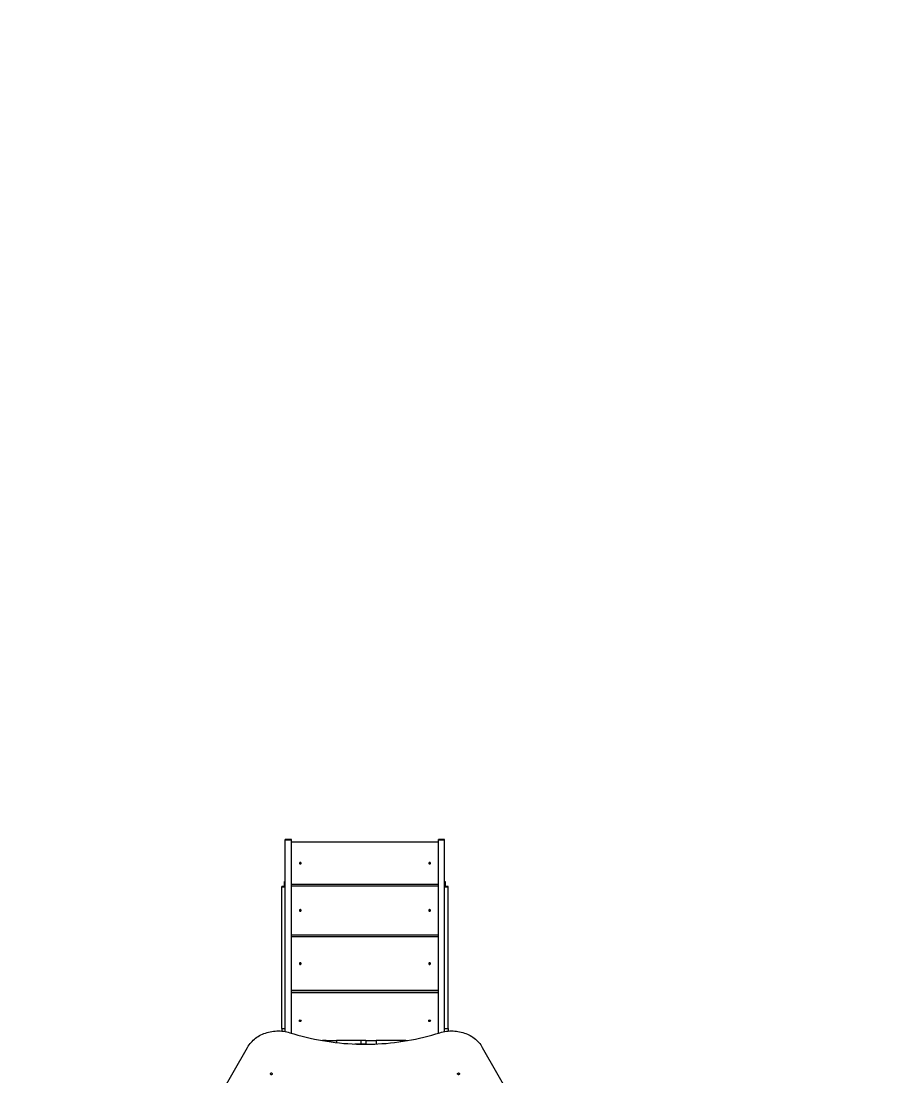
# Model space of a CAD drawing. Header units: millimetres. Extents: x -7245 to 6306, y -6696 to 5973.
# Drawn here: x 539 to 4306, y 1337 to 5973 of the extents above; entities that cross this region are included whole.
import ezdxf

# ---------------------------------------------------------------- set-up
doc = ezdxf.new("R2010")
doc.units = ezdxf.units.MM
for name, color, linetype in [('DIKOM_ОБЪЕКТ', 7, 'Continuous'), ('DIKOM_РАЗМЕР_ЗОНА', 7, 'Continuous'), ('DIKOM_РАЗМЕР_ОБЪЕКТА', 7, 'Continuous')]:
    doc.layers.add(name, color=color, linetype=linetype)
doc.styles.add('style1', font='arial.ttf', dxfattribs={"width": 0.8})
doc.dimstyles.new('1-50', dxfattribs={"dimtxt": 300, "dimasz": 200, "dimexe": 100, "dimexo": 0, "dimgap": 100, "dimtad": 1, "dimtxsty": 'style1', "dimcen": 200, "dimclrd": 7, "dimclre": 7, "dimclrt": 7, "dimadec": 1, "dimazin": 2, "dimtfac": 1, "dimtmove": 0, "dimatfit": 2, "dimfxl": 0, "dimlwd": 25, "dimlwe": 18, "dimarcsym": 0})

# ---------------------------------------------------------------- blocks, each defined once
blk = doc.blocks.new('*D10')
at = {"layer": 'Defpoints', "color": 0, "transparency": 16777216}
for p in [(-4365.7, 2792.5), (4306.2, 475.6), (4306.2, -5965.3)]:
    blk.add_point(p, dxfattribs=at)
at = {"layer": 'DIKOM_РАЗМЕР_ОБЪЕКТА', "color": 7, "lineweight": 18, "transparency": 16777216}
for p, q in [((-4365.7, 2792.5), (-4365.7, -6065.3)), ((4306.2, 475.6), (4306.2, -6065.3))]:
    blk.add_line(p, q, dxfattribs=at)
at = {"layer": 'DIKOM_РАЗМЕР_ОБЪЕКТА', "color": 7, "lineweight": 25, "transparency": 16777216}
blk.add_line((-4165.7, -5965.3), (4106.2, -5965.3), dxfattribs=at)
at = {"layer": 'DIKOM_РАЗМЕР_ОБЪЕКТА', "color": 7, "transparency": 16777216}
for points in [[(-4165.7, -5931.9), (-4165.7, -5998.6), (-4365.7, -5965.3)], [(4106.2, -5931.9), (4106.2, -5998.6), (4306.2, -5965.3)]]:
    blk.add_solid(points, dxfattribs=at)
at = {"layer": 'DIKOM_РАЗМЕР_ОБЪЕКТА', "color": 7, "transparency": 16777216, "insert": (-85.8, -5712.1), "char_height": 300, "attachment_point": 5, "style": 'style1'}
blk.add_mtext('8650', dxfattribs=at)
blk = doc.blocks.new('*D11')
at = {"layer": 'Defpoints', "color": 0, "transparency": 16777216}
for p in [(-3472.3, 4472.8), (-6199.7, -2928.9), (1850.2, -2928.9)]:
    blk.add_point(p, dxfattribs=at)
at = {"layer": 'DIKOM_РАЗМЕР_ОБЪЕКТА', "color": 7, "lineweight": 18, "transparency": 16777216}
for p, q in [((-3472.3, 4472.8), (-6299.7, 4472.8)), ((1850.2, -2928.9), (-6299.7, -2928.9))]:
    blk.add_line(p, q, dxfattribs=at)
at = {"layer": 'DIKOM_РАЗМЕР_ОБЪЕКТА', "color": 7, "lineweight": 25, "transparency": 16777216}
blk.add_line((-6199.7, 4272.8), (-6199.7, -2728.9), dxfattribs=at)
at = {"layer": 'DIKOM_РАЗМЕР_ОБЪЕКТА', "color": 7, "transparency": 16777216}
for points in [[(-6233.1, 4272.8), (-6166.4, 4272.8), (-6199.7, 4472.8)], [(-6233.1, -2728.9), (-6166.4, -2728.9), (-6199.7, -2928.9)]]:
    blk.add_solid(points, dxfattribs=at)
at = {"layer": 'DIKOM_РАЗМЕР_ОБЪЕКТА', "color": 7, "transparency": 16777216, "insert": (-6452.9, 984.5), "char_height": 300, "attachment_point": 5, "rotation": 90, "style": 'style1'}
blk.add_mtext('7400', dxfattribs=at)
blk = doc.blocks.new('*D13')
at = {"layer": 'Defpoints', "color": 0, "transparency": 16777216}
for p in [(-4231.9, 5972.8), (-6795, -4928.9), (1792.4, -4928.9)]:
    blk.add_point(p, dxfattribs=at)
at = {"layer": 'DIKOM_РАЗМЕР_ЗОНА', "color": 7, "lineweight": 18, "transparency": 16777216}
for p, q in [((-4231.9, 5972.8), (-6895, 5972.8)), ((1792.4, -4928.9), (-6895, -4928.9))]:
    blk.add_line(p, q, dxfattribs=at)
at = {"layer": 'DIKOM_РАЗМЕР_ЗОНА', "color": 7, "lineweight": 25, "transparency": 16777216}
blk.add_line((-6795, 5772.8), (-6795, -4728.9), dxfattribs=at)
at = {"layer": 'DIKOM_РАЗМЕР_ЗОНА', "color": 7, "transparency": 16777216}
for points in [[(-6828.3, 5772.8), (-6761.7, 5772.8), (-6795, 5972.8)], [(-6828.3, -4728.9), (-6761.7, -4728.9), (-6795, -4928.9)]]:
    blk.add_solid(points, dxfattribs=at)
at = {"layer": 'DIKOM_РАЗМЕР_ЗОНА', "color": 7, "transparency": 16777216, "insert": (-7048.2, 972.9), "char_height": 300, "attachment_point": 5, "rotation": 90, "style": 'style1'}
blk.add_mtext('10900', dxfattribs=at)

msp = doc.modelspace()

# ---------------------------------------------------------------- linework, layer by layer
at = {"layer": 'DIKOM_ОБЪЕКТ', "color": 7, "linetype": 'Continuous', "lineweight": 15}
for p, q in [((1725.92, 2376.241), (1698.92, 2376.241)), ((1698.92, 2375.061), (1698.92, 2376.241)), ((1698.92, 2375.061), (1725.92, 2375.061)), ((1698.92, 1532.065), (1698.92, 2375.061)), ((1725.92, 2375.061), (1725.92, 2376.241)), ((1725.92, 1524.91), (1725.92, 2375.061)), ((2398.92, 2376.241), (2371.92, 2376.241)), ((2371.92, 2375.061), (2371.92, 2376.241)), ((2371.92, 2375.061), (2398.92, 2375.061)), ((2371.92, 1524.911), (2371.92, 2375.061)), ((2398.92, 2375.061), (2398.92, 2376.241)), ((2398.92, 1532.065), (2398.92, 2375.061)), ((2371.92, 2363.749), (1725.92, 2363.749)), ((1695.92, 2169.337), (1695.92, 2192.13)), ((1695.92, 2192.13), (1698.92, 2192.13)), ((1725.92, 2179.711), (2371.92, 2179.711)), ((2398.92, 2192.13), (2401.92, 2192.13)), ((2401.92, 2192.13), (2401.92, 2169.337)), ((1698.92, 2169.337), (1683.92, 2169.337)), ((1683.92, 2168.601), (1683.92, 2169.337)), ((1683.92, 2168.601), (1698.92, 2168.601)), ((1683.92, 1545.584), (1683.92, 2168.601)), ((2371.92, 2171.023), (1725.92, 2171.023)), ((2413.92, 2169.337), (2398.92, 2169.337)), ((2398.92, 2168.601), (2413.92, 2168.601)), ((2413.92, 2168.601), (2413.92, 2169.337)), ((2413.92, 1545.584), (2413.92, 2168.601)), ((1725.92, 1957.735), (2371.92, 1957.735)), ((2371.92, 1947.944), (1725.92, 1947.944)), ((1725.92, 1713.459), (2371.92, 1713.459)), ((1725.92, 1704.095), (2371.92, 1704.095)), ((2371.92, 1702.935), (1725.92, 1702.935)), ((1683.92, 1545.584), (1698.92, 1545.584)), ((1683.92, 1545.584), (1683.92, 1534.142)), ((2398.92, 1545.584), (2413.92, 1545.584)), ((2413.92, 1545.584), (2413.92, 1534.142)), ((1878.708, 1492.13), (1862.589, 1492.13)), ((1878.726, 1492.13), (1878.708, 1492.13)), ((1878.708, 1492.13), (1878.708, 1489.483)), ((1878.726, 1492.13), (1923.725, 1492.13)), ((1878.726, 1492.13), (1878.726, 1489.48)), ((2030.793, 1492.13), (1923.725, 1492.13)), ((1923.725, 1492.13), (1923.725, 1483.389)), ((2030.793, 1492.13), (2030.793, 1477.13)), ((2053.292, 1492.13), (2030.793, 1492.13)), ((2053.292, 1492.13), (2053.292, 1477.13)), ((2053.292, 1492.13), (2098.292, 1492.13)), ((2205.413, 1492.13), (2098.292, 1492.13)), ((2098.292, 1492.13), (2098.292, 1477.369)), ((2227.913, 1492.13), (2205.413, 1492.13)), ((2205.413, 1492.13), (2205.413, 1487.424)), ((2227.913, 1492.13), (2227.913, 1490.894)), ((2227.913, 1492.13), (2235.249, 1492.13)), ((1386.745, 1205.812), (1533.3, 1462.56)), ((2030.793, 1477.13), (2005.212, 1477.13)), ((2053.292, 1477.13), (2030.793, 1477.13)), ((2030.793, 1477.13), (2030.793, 1476.414)), ((2053.292, 1477.13), (2092.627, 1477.13)), ((2053.292, 1477.13), (2053.292, 1476.274)), ((2564.539, 1462.56), (2711.094, 1205.812))]:
    msp.add_line(p, q, dxfattribs=at)
at = {"layer": 'DIKOM_ОБЪЕКТ', "color": 7, "linetype": 'Continuous', "lineweight": 15, "flags": 128}
for points in [[(1760.92, 2271.73), (1761.097, 2270.862), (1761.615, 2270.072), (1762.426, 2269.428), (1763.459, 2268.989), (1764.621, 2268.794), (1765.81, 2268.859), (1766.92, 2269.18), (1767.852, 2269.728), (1768.524, 2270.453), (1768.875, 2271.291), (1768.875, 2272.169), (1768.524, 2273.008), (1767.852, 2273.733), (1766.92, 2274.28), (1765.81, 2274.601), (1764.621, 2274.667), (1763.459, 2274.471), (1762.426, 2274.032), (1761.615, 2273.389), (1761.097, 2272.598), (1760.92, 2271.73)], [(2328.92, 2271.73), (2329.098, 2270.862), (2329.615, 2270.072), (2330.426, 2269.428), (2331.458, 2268.989), (2332.621, 2268.794), (2333.81, 2268.859), (2334.92, 2269.18), (2335.852, 2269.728), (2336.524, 2270.453), (2336.875, 2271.291), (2336.875, 2272.169), (2336.524, 2273.008), (2335.852, 2273.733), (2334.92, 2274.28), (2333.81, 2274.601), (2332.621, 2274.667), (2331.458, 2274.471), (2330.426, 2274.032), (2329.615, 2273.389), (2329.098, 2272.598), (2328.92, 2271.73)], [(1760.92, 2064.379), (1761.097, 2063.373), (1761.615, 2062.457), (1762.426, 2061.711), (1763.459, 2061.202), (1764.621, 2060.976), (1765.81, 2061.052), (1766.92, 2061.424), (1767.852, 2062.058), (1768.524, 2062.898), (1768.875, 2063.871), (1768.875, 2064.888), (1768.524, 2065.86), (1767.852, 2066.7), (1766.92, 2067.335), (1765.81, 2067.706), (1764.621, 2067.782), (1763.459, 2067.556), (1762.426, 2067.047), (1761.615, 2066.301), (1761.097, 2065.385), (1760.92, 2064.379)], [(2328.92, 2064.379), (2329.098, 2063.373), (2329.615, 2062.457), (2330.426, 2061.711), (2331.458, 2061.202), (2332.621, 2060.976), (2333.81, 2061.052), (2334.92, 2061.424), (2335.852, 2062.058), (2336.524, 2062.898), (2336.875, 2063.871), (2336.875, 2064.888), (2336.524, 2065.86), (2335.852, 2066.7), (2334.92, 2067.335), (2333.81, 2067.706), (2332.621, 2067.782), (2331.458, 2067.556), (2330.426, 2067.047), (2329.615, 2066.301), (2329.098, 2065.385), (2328.92, 2064.379)], [(1760.92, 1830.701), (1761.097, 1829.595), (1761.615, 1828.588), (1762.426, 1827.768), (1763.459, 1827.209), (1764.621, 1826.96), (1765.81, 1827.043), (1766.92, 1827.452), (1767.852, 1828.15), (1768.524, 1829.073), (1768.875, 1830.142), (1768.875, 1831.261), (1768.524, 1832.329), (1767.852, 1833.253), (1766.92, 1833.95), (1765.81, 1834.359), (1764.621, 1834.442), (1763.459, 1834.194), (1762.426, 1833.635), (1761.615, 1832.815), (1761.097, 1831.807), (1760.92, 1830.701)], [(2328.92, 1830.701), (2329.098, 1829.595), (2329.615, 1828.588), (2330.426, 1827.768), (2331.458, 1827.209), (2332.621, 1826.96), (2333.81, 1827.043), (2334.92, 1827.452), (2335.852, 1828.15), (2336.524, 1829.073), (2336.875, 1830.142), (2336.875, 1831.261), (2336.524, 1832.329), (2335.852, 1833.253), (2334.92, 1833.95), (2333.81, 1834.359), (2332.621, 1834.442), (2331.458, 1834.194), (2330.426, 1833.635), (2329.615, 1832.815), (2329.098, 1831.807), (2328.92, 1830.701)], [(1533.3, 1462.56), (1536.701, 1468.17), (1540.414, 1473.628), (1544.429, 1478.924), (1548.738, 1484.044), (1553.33, 1488.976), (1558.194, 1493.708), (1563.319, 1498.229), (1568.692, 1502.529), (1574.302, 1506.596), (1580.133, 1510.422), (1586.173, 1513.996), (1592.406, 1517.312), (1598.82, 1520.361), (1605.397, 1523.135), (1612.122, 1525.628), (1618.98, 1527.834), (1625.953, 1529.748), (1633.027, 1531.365), (1640.183, 1532.682), (1647.404, 1533.695), (1654.674, 1534.401), (1661.975, 1534.8), (1669.29, 1534.891), (1676.602, 1534.672), (1683.892, 1534.144), (1691.144, 1533.31), (1698.34, 1532.17), (1705.464, 1530.728), (1712.498, 1528.987), (1719.425, 1526.951)], [(2378.414, 1526.951), (2385.341, 1528.987), (2392.375, 1530.728), (2399.499, 1532.17), (2406.695, 1533.31), (2413.947, 1534.144), (2421.237, 1534.672), (2428.548, 1534.891), (2435.863, 1534.8), (2443.164, 1534.401), (2450.434, 1533.695), (2457.656, 1532.682), (2464.812, 1531.365), (2471.885, 1529.748), (2478.859, 1527.834), (2485.717, 1525.628), (2492.442, 1523.135), (2499.019, 1520.361), (2505.432, 1517.312), (2511.666, 1513.996), (2517.706, 1510.422), (2523.537, 1506.596), (2529.146, 1502.529), (2534.52, 1498.229), (2539.644, 1493.708), (2544.509, 1488.976), (2549.101, 1484.044), (2553.41, 1478.924), (2557.425, 1473.628), (2561.138, 1468.17), (2564.539, 1462.56)], [(1719.425, 1526.951), (1737.031, 1521.526), (1754.757, 1516.4), (1772.594, 1511.575), (1790.538, 1507.052), (1808.579, 1502.834), (1826.713, 1498.921), (1844.931, 1495.317), (1863.227, 1492.021), (1881.593, 1489.035), (1900.024, 1486.36), (1918.511, 1483.998), (1937.049, 1481.949), (1955.628, 1480.214), (1974.244, 1478.793), (1992.888, 1477.687), (2011.553, 1476.897), (2030.233, 1476.423), (2048.919, 1476.265), (2067.606, 1476.423), (2086.286, 1476.897), (2104.951, 1477.687), (2123.595, 1478.793), (2142.21, 1480.214), (2160.79, 1481.949), (2179.327, 1483.998), (2197.815, 1486.36), (2216.245, 1489.035), (2234.612, 1492.021), (2252.908, 1495.317), (2271.126, 1498.921), (2289.259, 1502.834), (2307.301, 1507.052), (2325.244, 1511.575), (2343.082, 1516.4), (2360.807, 1521.526), (2378.414, 1526.951)], [(1642.32, 1346.219), (1642.142, 1345.145), (1641.621, 1344.159), (1640.801, 1343.339), (1639.748, 1342.753), (1638.546, 1342.447), (1637.294, 1342.447), (1636.092, 1342.753), (1635.038, 1343.339), (1634.218, 1344.159), (1633.698, 1345.145), (1633.52, 1346.219), (1633.698, 1347.292), (1634.218, 1348.279), (1635.038, 1349.099), (1636.092, 1349.685), (1637.294, 1349.991), (1638.546, 1349.991), (1639.748, 1349.685), (1640.801, 1349.099), (1641.621, 1348.279), (1642.142, 1347.292), (1642.32, 1346.219)], [(2464.32, 1346.219), (2464.142, 1345.145), (2463.621, 1344.159), (2462.801, 1343.339), (2461.748, 1342.753), (2460.546, 1342.447), (2459.294, 1342.447), (2458.092, 1342.753), (2457.038, 1343.339), (2456.218, 1344.159), (2455.698, 1345.145), (2455.52, 1346.219), (2455.698, 1347.292), (2456.218, 1348.279), (2457.038, 1349.099), (2458.092, 1349.685), (2459.294, 1349.991), (2460.546, 1349.991), (2461.748, 1349.685), (2462.801, 1349.099), (2463.621, 1348.279), (2464.142, 1347.292), (2464.32, 1346.219)]]:
    msp.add_lwpolyline(points, dxfattribs=at)
at = {"layer": 'DIKOM_ОБЪЕКТ', "color": 7, "linetype": 'Continuous', "lineweight": 15}
for centre in [(1764.885, 1579.512), (2332.885, 1579.512)]:
    msp.add_circle(centre, 3.965, dxfattribs=at)
for centre, radius, start, end in [((1764.92, 1575.16), 4.025, 33.425363, 146.574637), ((2332.92, 1575.16), 4.025, 33.425284, 146.574716), ((1637.92, 1337.402), 5.127, 81.237302, 98.762698), ((2459.92, 1337.402), 5.127, 81.237303, 98.762697)]:
    msp.add_arc(centre, radius, start, end, dxfattribs=at)

# ---------------------------------------------------------------- dimensions: what is measured, and where the dimension line sits
at = {"layer": 'DIKOM_РАЗМЕР_ЗОНА'}
dim = msp.add_linear_dim(base=(-6795.001, -4928.879), p1=(-4231.865, 5972.834), p2=(1792.398, -4928.879), angle=90, text='10900', dimstyle='1-50', dxfattribs=at)
dim.commit()
dim.dimension.update_dxf_attribs({"geometry": '*D13', "text_midpoint": (-6795.001, 972.936), "dimtype": 160})
at = {"layer": 'DIKOM_РАЗМЕР_ОБЪЕКТА'}
dim = msp.add_linear_dim(base=(-6199.728, -2928.864), p1=(-3472.315, 4472.834), p2=(1850.213, -2928.864), angle=90, text='7400', dimstyle='1-50', dxfattribs=at)
dim.commit()
dim.dimension.update_dxf_attribs({"geometry": '*D11', "text_midpoint": (-6199.728, 984.539), "dimtype": 160})
dim = msp.add_linear_dim(base=(4306.158, -5965.268), p1=(-4365.714, 2792.532), p2=(4306.158, 475.605), text='8650', dimstyle='1-50', dxfattribs=at)
dim.commit()
dim.dimension.update_dxf_attribs({"geometry": '*D10', "text_midpoint": (-85.784, -5965.268), "dimtype": 160})

doc.saveas('drawing.dxf')
